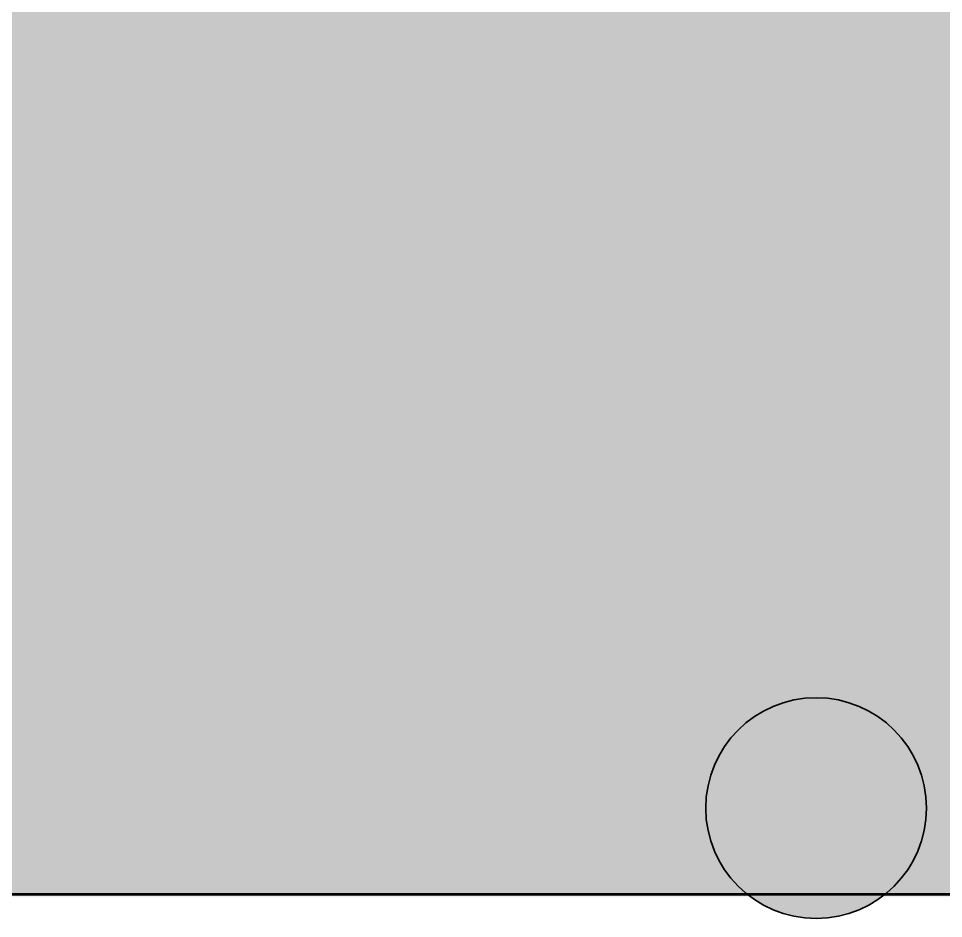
# Model space of a CAD drawing. Header units: millimetres. Extents: x -3624 to 23123, y -5396 to 3729.
# Drawn here: x 9653 to 10458, y -21 to 763 of the extents above; entities that cross this region are included whole.
import ezdxf

# ---------------------------------------------------------------- set-up
doc = ezdxf.new("R2010")
doc.units = ezdxf.units.MM
for name, color, linetype in [('MODULE_ART', 7, 'Continuous'), ('PIPES', 7, 'Continuous'), ('TANK', 7, 'Continuous')]:
    doc.layers.add(name, color=color, linetype=linetype)

# ---------------------------------------------------------------- blocks, each defined once
blk = doc.blocks.new('atlancube_face')
at = {"true_color": 0x000000}
blk.add_solid([(-1.7857142857142858, -1.7889908256880733), (1151.7857142857144, -1.7889908256880733), (-1.7857142857142858, 781.7889908256881), (1151.7857142857144, 781.7889908256881)], dxfattribs=at)

msp = doc.modelspace()

# ---------------------------------------------------------------- hatches: boundary and pattern name
at = {"layer": 'PIPES', "true_color": 0xbfbfbf}
h = msp.add_hatch(color=7, dxfattribs=at)
h.dxf.hatch_style = 1
h.paths.add_polyline_path([(10251.333333333334, 75.00000000000001, 1), (10443.666666666666, 75.00000000000001, 1)])
h = msp.add_hatch(color=7, dxfattribs=at)
h.dxf.hatch_style = 1
h.paths.add_polyline_path([(10251.333333333334, 75.00000000000001, 1), (10443.666666666666, 75.00000000000001, 1)])

# ---------------------------------------------------------------- linework, layer by layer
at = {"layer": 'PIPES', "color": 1, "lineweight": 35}
msp.add_circle((10347.5, 75.00000000000001), 96.16666666666667, dxfattribs=at)
msp.add_circle((10347.5, 75.00000000000001), 96.16666666666667, dxfattribs=at)
at = {"layer": 'TANK', "lineweight": 53}
msp.add_lwpolyline([(0, 0), (21850, 0), (21850, 780), (0, 780)], close=True, dxfattribs=at)

# ---------------------------------------------------------------- block references
at = {"layer": 'MODULE_ART'}
for p in [(9200, 0), (10349.999999999998, 0)]:
    msp.add_blockref('atlancube_face', p, dxfattribs=at)

doc.saveas('drawing.dxf')
